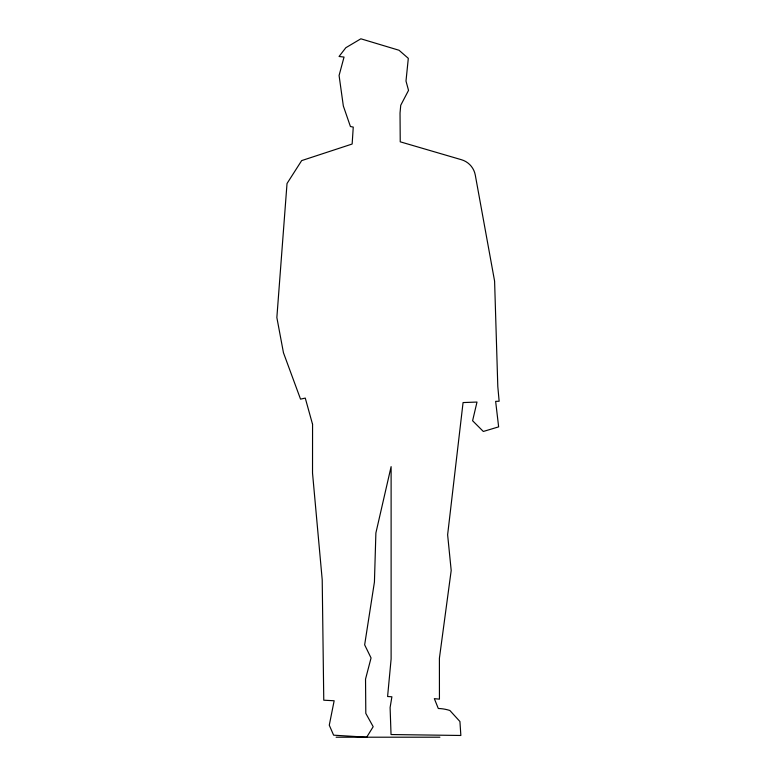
<?xml version="1.0" encoding="UTF-8"?>
<svg xmlns="http://www.w3.org/2000/svg" width="776" height="776" viewBox="0 0 776 776"><rect width="100%" height="100%" fill="white"/><g stroke="black" fill="none" stroke-linecap="round" stroke-linejoin="round"><path stroke-width="1.16" d="M336.105 737.2L439.895 737.2M312.563 424.346L312.524 473.04L322.215 579.817L323.767 700.204L334.155 700.757L329.276 725.191L333.612 735.173L366.689 737.2L373.188 726.695L365.806 713.387L365.535 679.097L371.054 657.951L364.652 644.837L374.43 582.029L375.885 532.986L391.114 466.628L391.114 659.018L387.593 696.518L391.899 696.799L390.105 707.547L391.036 734.542L460.857 735.473L459.925 721.505L449.867 710.486A41.516 41.516 0 0 0 438.295 708.488L434.337 698.642L439.439 699.166L439.41 658.203L451.195 570.486L447.626 534.79L463.068 402.569L476.998 402.055L472.594 420.738L483.322 431.466L498.638 426.868L495.641 401.367L499.143 401.231L497.804 386.545L494.593 281.116L475.281 175.056A19.633 19.633 0 0 0 461.477 159.73L400.232 141.814L400.028 113.063L400.736 105.264L408.535 90.375L405.993 81.053L408.312 58.336L399.029 50.256L360.869 38.8L345.824 47.724L339.054 56.483L344.04 57.065L339.083 75.495L343.332 105.972L350.422 126.527L353.255 127.089L352.149 144.026L301.66 160.603L287.023 183.505L276.857 317.539L283.463 352.76L300.535 399.136L305.269 398.088L312.563 424.346"/></g></svg>
